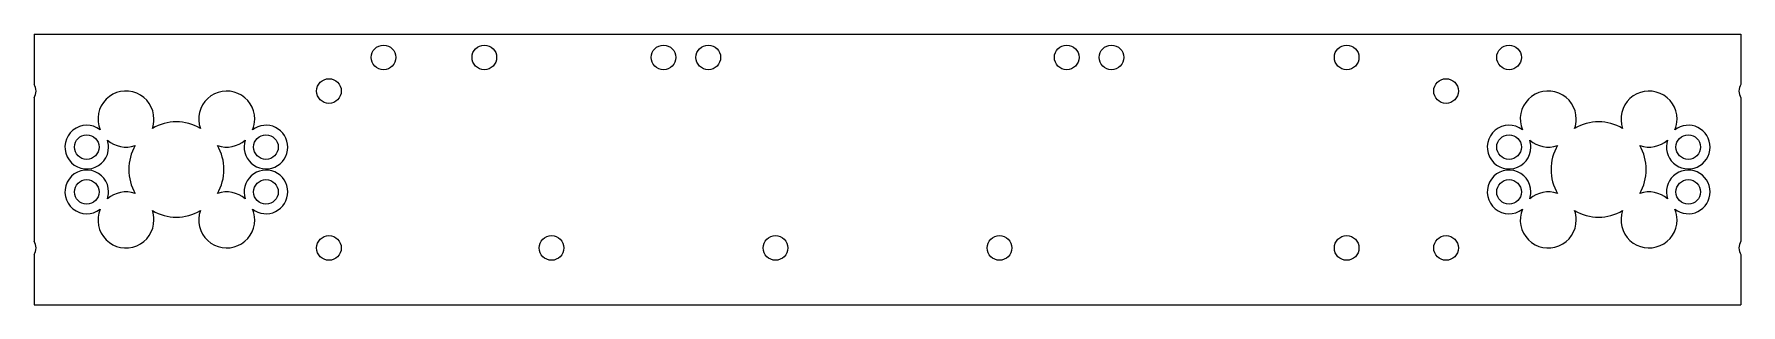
# Model space of a CAD drawing. Header units: millimetres. Extents: x 0 to 305, y 0 to 48.
import ezdxf

# ---------------------------------------------------------------- set-up
doc = ezdxf.new("R2010")
doc.units = ezdxf.units.MM

msp = doc.modelspace()

# ---------------------------------------------------------------- linework, layer by layer
at = {"layer": 'sheet_layer'}
for p, q in [((0, 48.3), (0, 39.3406)), ((0, 48.3), (304.8, 48.3)), ((304.8, 48.3), (304.8, 39.3406)), ((0, 36.9594), (0, 11.3406)), ((304.8, 36.9594), (304.8, 11.3406)), ((0, 8.9594), (0, 0)), ((304.8, 8.9594), (304.8, 0)), ((0, 0), (304.8, 0))]:
    msp.add_line(p, q, dxfattribs=at)
for centre in [(62.4, 44.15), (80.4, 44.15), (112.4, 44.15), (120.4, 44.15), (184.4, 44.15), (192.4, 44.15), (234.4, 44.15), (263.4, 44.15), (52.65, 38.15), (252.15, 38.15), (9.4, 28.15), (41.4, 28.15), (263.4, 28.15), (295.4, 28.15), (9.4, 20.15), (41.4, 20.15), (263.4, 20.15), (295.4, 20.15), (52.65, 10.15), (92.4, 10.15), (132.4, 10.15), (172.4, 10.15), (234.4, 10.15), (252.15, 10.15)]:
    msp.add_circle(centre, 2.2, dxfattribs=at)
for centre, radius, start, end in [((-1.85, 38.15), 2.2, 0, 32.7638), ((-1.85, 38.15), 2.2, -32.7638, 0), ((16.4, 33.15), 5, 0, -157.546), ((34.4, 33.15), 5, 0, -160.636), ((270.4, 33.15), 5, 0, -157.546), ((288.4, 33.15), 5, 0, -160.636), ((306.65, 38.15), 2.2, 147.236, -147.236), ((9.4, 28.15), 3.9, 52.4095, 0), ((16.4, 33.15), 5, -19.364, 0), ((25.4, 24.15), 8.5, 59.744, 120.256), ((34.4, 33.15), 5, -22.4536, 0), ((41.4, 28.15), 3.9, 0, 127.591), ((263.4, 28.15), 3.9, 52.4095, 0), ((270.4, 33.15), 5, -19.364, 0), ((279.4, 24.15), 8.5, 59.744, 120.256), ((288.4, 33.15), 5, -22.4536, 0), ((295.4, 28.15), 3.9, 0, 127.591), ((9.4, 28.15), 3.9, 0, 18.6659), ((16.4, 33.15), 5, -131.378, -70.636), ((25.4, 24.15), 8.5, 149.744, -149.744), ((34.4, 33.15), 5, -109.364, -48.6217), ((25.4, 24.15), 8.5, 0, 30.256), ((41.4, 28.15), 3.9, 161.334, 0), ((263.4, 28.15), 3.9, 0, 18.6659), ((270.4, 33.15), 5, -131.378, -70.636), ((279.4, 24.15), 8.5, 149.744, -149.744), ((288.4, 33.15), 5, -109.364, -48.6217), ((279.4, 24.15), 8.5, 0, 30.256), ((295.4, 28.15), 3.9, 161.334, 0), ((9.4, 20.15), 3.9, 0, -52.4095), ((25.4, 24.15), 8.5, -30.256, 0), ((41.4, 20.15), 3.9, 0, -161.334), ((263.4, 20.15), 3.9, 0, -52.4095), ((279.4, 24.15), 8.5, -30.256, 0), ((295.4, 20.15), 3.9, 0, -161.334), ((16.4, 15.15), 5, 70.636, 131.378), ((9.4, 20.15), 3.9, -18.6659, 0), ((34.4, 15.15), 5, 48.6217, 109.364), ((41.4, 20.15), 3.9, -127.591, 0), ((270.4, 15.15), 5, 70.636, 131.378), ((263.4, 20.15), 3.9, -18.6659, 0), ((288.4, 15.15), 5, 48.6217, 109.364), ((295.4, 20.15), 3.9, -127.591, 0), ((16.4, 15.15), 5, 157.546, 0), ((16.4, 15.15), 5, 0, 19.364), ((25.4, 24.15), 8.5, -120.256, -59.744), ((34.4, 15.15), 5, 160.636, 0), ((34.4, 15.15), 5, 0, 22.4536), ((270.4, 15.15), 5, 157.546, 0), ((270.4, 15.15), 5, 0, 19.364), ((279.4, 24.15), 8.5, -120.256, -59.744), ((288.4, 15.15), 5, 160.636, 0), ((288.4, 15.15), 5, 0, 22.4536), ((-1.85, 10.15), 2.2, 0, 32.7638), ((-1.85, 10.15), 2.2, -32.7638, 0), ((306.65, 10.15), 2.2, 147.236, -147.236)]:
    msp.add_arc(centre, radius, start, end, dxfattribs=at)

doc.saveas('drawing.dxf')
